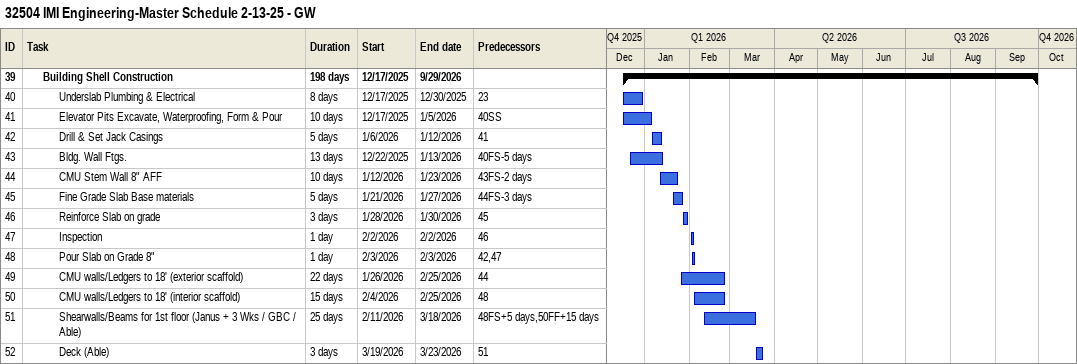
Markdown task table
32504 IMI Engineering-Master Schedule 2-13-25 - GW

| ID | Level | Task | Duration | Start | Finish | Predecessors |
|---|---|---|---|---|---|---|
| 39 | 2 | **Building Shell Construction** | 198d | 2025-12-17 | 2026-09-29 |  |
| 40 | 3 | Underslab Plumbing & Electrical | 8d | 2025-12-17 | 2025-12-30 | 23 |
| 41 | 3 | Elevator Pits Excavate, Waterproofing, Form & Pour | 10d | 2025-12-17 | 2026-01-05 | 40SS |
| 42 | 3 | Drill & Set Jack Casings | 5d | 2026-01-06 | 2026-01-12 | 41 |
| 43 | 3 | Bldg. Wall Ftgs. | 13d | 2025-12-22 | 2026-01-13 | 40FS-5d |
| 44 | 3 | CMU Stem Wall 8" AFF | 10d | 2026-01-12 | 2026-01-23 | 43FS-2d |
| 45 | 3 | Fine Grade Slab Base materials | 5d | 2026-01-21 | 2026-01-27 | 44FS-3d |
| 46 | 3 | Reinforce Slab on grade | 3d | 2026-01-28 | 2026-01-30 | 45 |
| 47 | 3 | Inspection | 1d | 2026-02-02 | 2026-02-02 | 46 |
| 48 | 3 | Pour Slab on Grade 8" | 1d | 2026-02-03 | 2026-02-03 | 42, 47 |
| 49 | 3 | CMU walls/Ledgers to 18' (exterior scaffold) | 22d | 2026-01-26 | 2026-02-25 | 44 |
| 50 | 3 | CMU walls/Ledgers to 18' (interior scaffold) | 15d | 2026-02-04 | 2026-02-25 | 48 |
| 51 | 3 | Shearwalls/Beams for 1st floor (Janus + 3 Wks / GBC / Able) | 25d | 2026-02-11 | 2026-03-18 | 48FS+5d, 50FF+15d |
| 52 | 3 | Deck (Able) | 3d | 2026-03-19 | 2026-03-23 | 51 |
